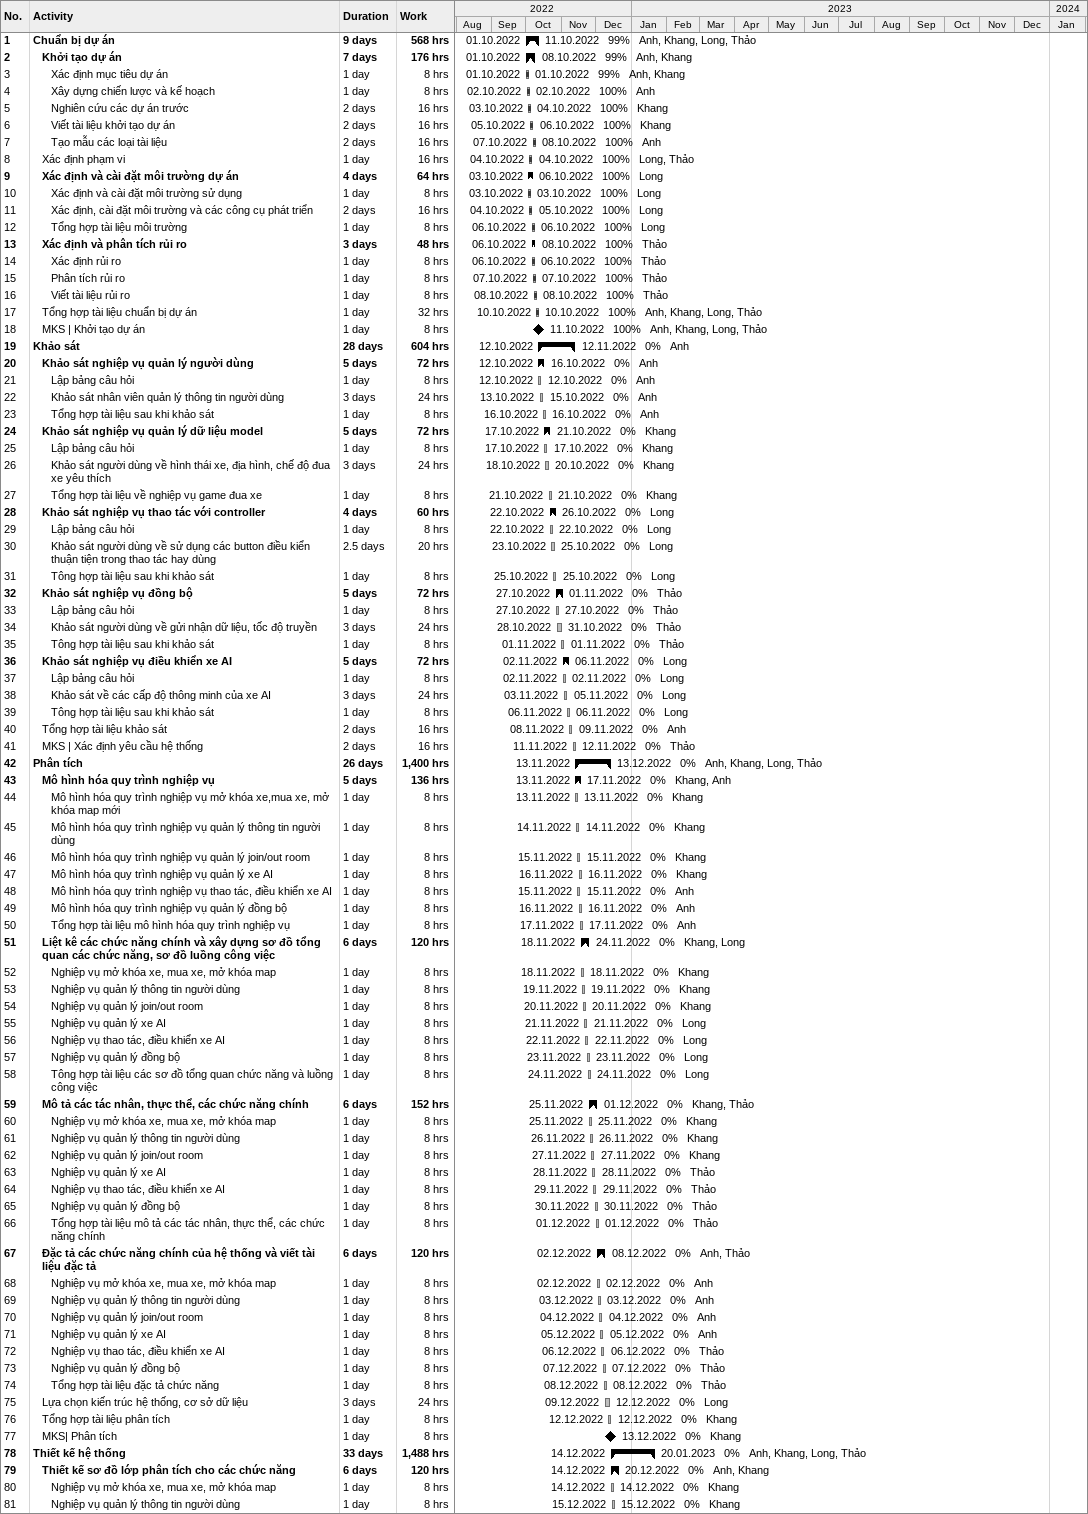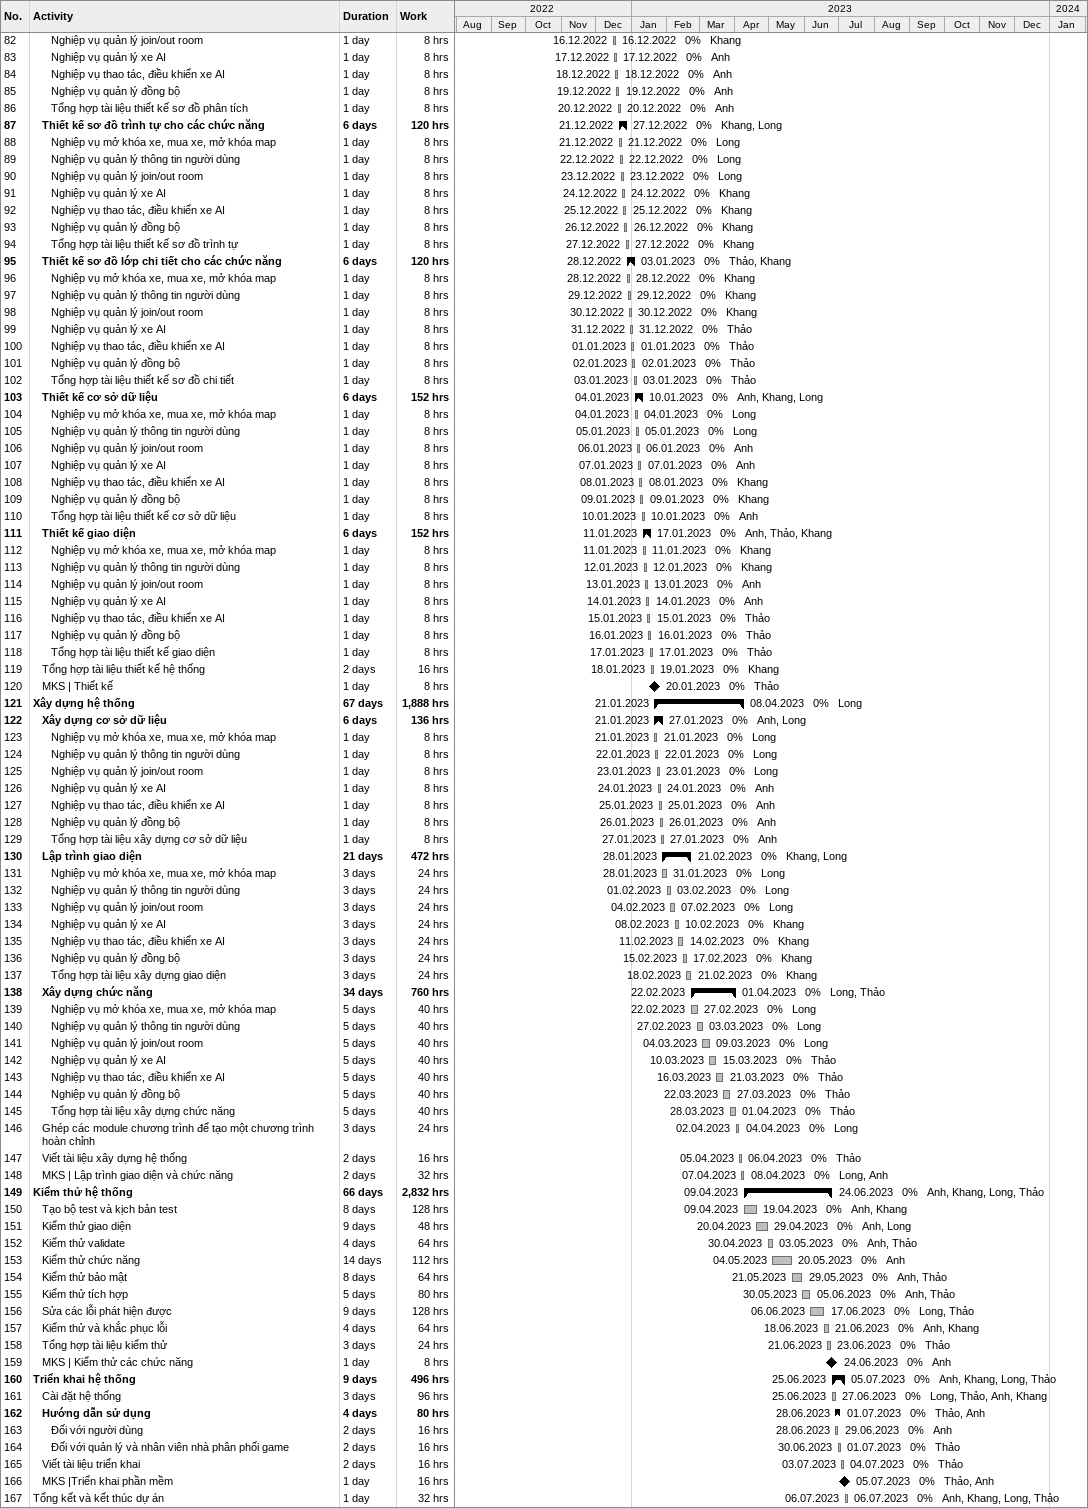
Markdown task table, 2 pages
| ID | Level | Task | Duration | Start | Finish | Resources | % complete | Work (h) |
|---|---|---|---|---|---|---|---|---|
| 1 | 1 | **Chuẩn bị dự án** | 9d | 2022-10-01 | 2022-10-11 | Anh, Khang, Long, Thảo | 99 | 568 |
| 2 | 2 | **Khởi tạo dự án** | 7d | 2022-10-01 | 2022-10-08 | Anh, Khang | 99 | 176 |
| 3 | 3 | Xác định mục tiêu dự án | 1d | 2022-10-01 | 2022-10-01 | Anh, Khang | 99 | 8 |
| 4 | 3 | Xây dựng chiến lược và kế hoạch | 1d | 2022-10-02 | 2022-10-02 | Anh | 100 | 8 |
| 5 | 3 | Nghiên cứu các dự án trước | 2d | 2022-10-03 | 2022-10-04 | Khang | 100 | 16 |
| 6 | 3 | Viết tài liệu khởi tạo dự án | 2d | 2022-10-05 | 2022-10-06 | Khang | 100 | 16 |
| 7 | 3 | Tạo mẫu các loại tài liệu | 2d | 2022-10-07 | 2022-10-08 | Anh | 100 | 16 |
| 8 | 2 | Xác định phạm vi | 1d | 2022-10-04 | 2022-10-04 | Long, Thảo | 100 | 16 |
| 9 | 2 | **Xác định và cài đặt môi trường dự án** | 4d | 2022-10-03 | 2022-10-06 | Long | 100 | 64 |
| 10 | 3 | Xác định và cài đặt môi trường sử dụng | 1d | 2022-10-03 | 2022-10-03 | Long | 100 | 8 |
| 11 | 3 | Xác định, cài đặt môi trường và các công cụ phát triển | 2d | 2022-10-04 | 2022-10-05 | Long | 100 | 16 |
| 12 | 3 | Tổng hợp tài liệu môi trường | 1d | 2022-10-06 | 2022-10-06 | Long | 100 | 8 |
| 13 | 2 | **Xác định và phân tích rủi ro** | 3d | 2022-10-06 | 2022-10-08 | Thảo | 100 | 48 |
| 14 | 3 | Xác định rủi ro | 1d | 2022-10-06 | 2022-10-06 | Thảo | 100 | 8 |
| 15 | 3 | Phân tích rủi ro | 1d | 2022-10-07 | 2022-10-07 | Thảo | 100 | 8 |
| 16 | 3 | Viết tài liệu rủi ro | 1d | 2022-10-08 | 2022-10-08 | Thảo | 100 | 8 |
| 17 | 2 | Tổng hợp tài liệu chuẩn bị dự án | 1d | 2022-10-10 | 2022-10-10 | Anh, Khang, Long, Thảo | 100 | 32 |
| 18 | 2 | MKS \| Khởi tạo dự án | 1d | 2022-10-11 | 2022-10-11 | Anh, Khang, Long, Thảo | 100 | 8 |
| 19 | 1 | **Khảo sát** | 28d | 2022-10-12 | 2022-11-12 | Anh | 0 | 604 |
| 20 | 2 | **Khảo sát nghiệp vụ quản lý người dùng** | 5d | 2022-10-12 | 2022-10-16 | Anh | 0 | 72 |
| 21 | 3 | Lập bảng câu hỏi | 1d | 2022-10-12 | 2022-10-12 | Anh | 0 | 8 |
| 22 | 3 | Khảo sát nhân viên quản lý thông tin người dùng | 3d | 2022-10-13 | 2022-10-15 | Anh | 0 | 24 |
| 23 | 3 | Tổng hợp tài liệu sau khi khảo sát | 1d | 2022-10-16 | 2022-10-16 | Anh | 0 | 8 |
| 24 | 2 | **Khảo sát nghiệp vụ quản lý dữ liệu model** | 5d | 2022-10-17 | 2022-10-21 | Khang | 0 | 72 |
| 25 | 3 | Lập bảng câu hỏi | 1d | 2022-10-17 | 2022-10-17 | Khang | 0 | 8 |
| 26 | 3 | Khảo sát người dùng về hình thái xe, địa hình, chế độ đua xe yêu thích | 3d | 2022-10-18 | 2022-10-20 | Khang | 0 | 24 |
| 27 | 3 | Tổng hợp tài liệu về nghiệp vụ game đua xe | 1d | 2022-10-21 | 2022-10-21 | Khang | 0 | 8 |
| 28 | 2 | **Khảo sát nghiệp vụ thao tác với controller** | 4d | 2022-10-22 | 2022-10-26 | Long | 0 | 60 |
| 29 | 3 | Lập bảng câu hỏi | 1d | 2022-10-22 | 2022-10-22 | Long | 0 | 8 |
| 30 | 3 | Khảo sát người dùng về sử dụng các button điều kiển thuận tiện trong thao tác hay dùng | 2.5d | 2022-10-23 | 2022-10-25 | Long | 0 | 20 |
| 31 | 3 | Tông hợp tài liệu sau khi khảo sát | 1d | 2022-10-25 | 2022-10-25 | Long | 0 | 8 |
| 32 | 2 | **Khảo sát nghiệp vụ đồng bộ** | 5d | 2022-10-27 | 2022-11-01 | Thảo | 0 | 72 |
| 33 | 3 | Lập bảng câu hỏi | 1d | 2022-10-27 | 2022-10-27 | Thảo | 0 | 8 |
| 34 | 3 | Khảo sát người dùng về gửi nhận dữ liệu, tốc độ truyền | 3d | 2022-10-28 | 2022-10-31 | Thảo | 0 | 24 |
| 35 | 3 | Tông hợp tài liệu sau khi khảo sát | 1d | 2022-11-01 | 2022-11-01 | Thảo | 0 | 8 |
| 36 | 2 | **Khảo sát nghiệp vụ điều khiển xe AI** | 5d | 2022-11-02 | 2022-11-06 | Long | 0 | 72 |
| 37 | 3 | Lập bảng câu hỏi | 1d | 2022-11-02 | 2022-11-02 | Long | 0 | 8 |
| 38 | 3 | Khảo sát về các cấp độ thông minh của xe AI | 3d | 2022-11-03 | 2022-11-05 | Long | 0 | 24 |
| 39 | 3 | Tông hợp tài liệu sau khi khảo sát | 1d | 2022-11-06 | 2022-11-06 | Long | 0 | 8 |
| 40 | 2 | Tổng hợp tài liệu khảo sát | 2d | 2022-11-08 | 2022-11-09 | Anh | 0 | 16 |
| 41 | 2 | MKS \| Xác định yêu cầu hệ thống | 2d | 2022-11-11 | 2022-11-12 | Thảo | 0 | 16 |
| 42 | 1 | **Phân tích** | 26d | 2022-11-13 | 2022-12-13 | Anh, Khang, Long, Thảo | 0 | 1400 |
| 43 | 2 | **Mô hình hóa quy trình nghiệp vụ** | 5d | 2022-11-13 | 2022-11-17 | Khang, Anh | 0 | 136 |
| 44 | 3 | Mô hình hóa quy trình nghiệp vụ mở khóa xe,mua xe, mở khóa map mới | 1d | 2022-11-13 | 2022-11-13 | Khang | 0 | 8 |
| 45 | 3 | Mô hình hóa quy trình nghiệp vụ quản lý thông tin người dùng | 1d | 2022-11-14 | 2022-11-14 | Khang | 0 | 8 |
| 46 | 3 | Mô hình hóa quy trình nghiệp vụ quản lý join/out room | 1d | 2022-11-15 | 2022-11-15 | Khang | 0 | 8 |
| 47 | 3 | Mô hình hóa quy trình nghiệp vụ quản lý xe AI | 1d | 2022-11-16 | 2022-11-16 | Khang | 0 | 8 |
| 48 | 3 | Mô hình hóa quy trình nghiệp vụ thao tác, điều khiển xe AI | 1d | 2022-11-15 | 2022-11-15 | Anh | 0 | 8 |
| 49 | 3 | Mô hình hóa quy trình nghiệp vụ quản lý đồng bộ | 1d | 2022-11-16 | 2022-11-16 | Anh | 0 | 8 |
| 50 | 3 | Tổng hợp tài liệu mô hình hóa quy trình nghiệp vụ | 1d | 2022-11-17 | 2022-11-17 | Anh | 0 | 8 |
| 51 | 2 | **Liệt kê các chức năng chính và xây dựng sơ đồ tổng quan các chức năng, sơ đồ luồng công việc** | 6d | 2022-11-18 | 2022-11-24 | Khang, Long | 0 | 120 |
| 52 | 3 | Nghiệp vụ mở khóa xe, mua xe, mở khóa map | 1d | 2022-11-18 | 2022-11-18 | Khang | 0 | 8 |
| 53 | 3 | Nghiệp vụ quản lý thông tin người dùng | 1d | 2022-11-19 | 2022-11-19 | Khang | 0 | 8 |
| 54 | 3 | Nghiệp vụ quản lý join/out room | 1d | 2022-11-20 | 2022-11-20 | Khang | 0 | 8 |
| 55 | 3 | Nghiệp vụ quản lý xe AI | 1d | 2022-11-21 | 2022-11-21 | Long | 0 | 8 |
| 56 | 3 | Nghiệp vụ thao tác, điều khiển xe AI | 1d | 2022-11-22 | 2022-11-22 | Long | 0 | 8 |
| 57 | 3 | Nghiệp vụ quản lý đồng bộ | 1d | 2022-11-23 | 2022-11-23 | Long | 0 | 8 |
| 58 | 3 | Tông hợp tài liệu các sơ đồ tổng quan chức năng và luồng công việc | 1d | 2022-11-24 | 2022-11-24 | Long | 0 | 8 |
| 59 | 2 | **Mô tả các tác nhân, thực thể, các chức năng chính** | 6d | 2022-11-25 | 2022-12-01 | Khang, Thảo | 0 | 152 |
| 60 | 3 | Nghiệp vụ mở khóa xe, mua xe, mở khóa map | 1d | 2022-11-25 | 2022-11-25 | Khang | 0 | 8 |
| 61 | 3 | Nghiệp vụ quản lý thông tin người dùng | 1d | 2022-11-26 | 2022-11-26 | Khang | 0 | 8 |
| 62 | 3 | Nghiệp vụ quản lý join/out room | 1d | 2022-11-27 | 2022-11-27 | Khang | 0 | 8 |
| 63 | 3 | Nghiệp vụ quản lý xe AI | 1d | 2022-11-28 | 2022-11-28 | Thảo | 0 | 8 |
| 64 | 3 | Nghiệp vụ thao tác, điều khiển xe AI | 1d | 2022-11-29 | 2022-11-29 | Thảo | 0 | 8 |
| 65 | 3 | Nghiệp vụ quản lý đồng bộ | 1d | 2022-11-30 | 2022-11-30 | Thảo | 0 | 8 |
| 66 | 3 | Tổng hợp tài liệu mô tả các tác nhân, thực thể, các chức năng chính | 1d | 2022-12-01 | 2022-12-01 | Thảo | 0 | 8 |
| 67 | 2 | **Đặc tả các chức năng chính của hệ thống và viết tài liệu đặc tả** | 6d | 2022-12-02 | 2022-12-08 | Anh, Thảo | 0 | 120 |
| 68 | 3 | Nghiệp vụ mở khóa xe, mua xe, mở khóa map | 1d | 2022-12-02 | 2022-12-02 | Anh | 0 | 8 |
| 69 | 3 | Nghiệp vụ quản lý thông tin người dùng | 1d | 2022-12-03 | 2022-12-03 | Anh | 0 | 8 |
| 70 | 3 | Nghiệp vụ quản lý join/out room | 1d | 2022-12-04 | 2022-12-04 | Anh | 0 | 8 |
| 71 | 3 | Nghiệp vụ quản lý xe AI | 1d | 2022-12-05 | 2022-12-05 | Anh | 0 | 8 |
| 72 | 3 | Nghiệp vụ thao tác, điều khiển xe AI | 1d | 2022-12-06 | 2022-12-06 | Thảo | 0 | 8 |
| 73 | 3 | Nghiệp vụ quản lý đồng bộ | 1d | 2022-12-07 | 2022-12-07 | Thảo | 0 | 8 |
| 74 | 3 | Tổng hợp tài liệu đặc tả chức năng | 1d | 2022-12-08 | 2022-12-08 | Thảo | 0 | 8 |
| 75 | 2 | Lựa chọn kiến trúc hệ thống, cơ sở dữ liệu | 3d | 2022-12-09 | 2022-12-12 | Long | 0 | 24 |
| 76 | 2 | Tổng hợp tài liệu phân tích | 1d | 2022-12-12 | 2022-12-12 | Khang | 0 | 8 |
| 77 | 2 | MKS\| Phân tích | 1d | 2022-12-13 | 2022-12-13 | Khang | 0 | 8 |
| 78 | 1 | **Thiết kế hệ thống** | 33d | 2022-12-14 | 2023-01-20 | Anh, Khang, Long, Thảo | 0 | 1488 |
| 79 | 2 | **Thiết kế sơ đồ lớp phân tích cho các chức năng** | 6d | 2022-12-14 | 2022-12-20 | Anh, Khang | 0 | 120 |
| 80 | 3 | Nghiệp vụ mở khóa xe, mua xe, mở khóa map | 1d | 2022-12-14 | 2022-12-14 | Khang | 0 | 8 |
| 81 | 3 | Nghiệp vụ quản lý thông tin người dùng | 1d | 2022-12-15 | 2022-12-15 | Khang | 0 | 8 |
| 82 | 3 | Nghiệp vụ quản lý join/out room | 1d | 2022-12-16 | 2022-12-16 | Khang | 0 | 8 |
| 83 | 3 | Nghiệp vụ quản lý xe AI | 1d | 2022-12-17 | 2022-12-17 | Anh | 0 | 8 |
| 84 | 3 | Nghiệp vụ thao tác, điều khiển xe AI | 1d | 2022-12-18 | 2022-12-18 | Anh | 0 | 8 |
| 85 | 3 | Nghiệp vụ quản lý đồng bộ | 1d | 2022-12-19 | 2022-12-19 | Anh | 0 | 8 |
| 86 | 3 | Tổng hợp tài liệu thiết kế sơ đồ phân tích | 1d | 2022-12-20 | 2022-12-20 | Anh | 0 | 8 |
| 87 | 2 | **Thiết kế sơ đồ trình tự cho các chức năng** | 6d | 2022-12-21 | 2022-12-27 | Khang, Long | 0 | 120 |
| 88 | 3 | Nghiệp vụ mở khóa xe, mua xe, mở khóa map | 1d | 2022-12-21 | 2022-12-21 | Long | 0 | 8 |
| 89 | 3 | Nghiệp vụ quản lý thông tin người dùng | 1d | 2022-12-22 | 2022-12-22 | Long | 0 | 8 |
| 90 | 3 | Nghiệp vụ quản lý join/out room | 1d | 2022-12-23 | 2022-12-23 | Long | 0 | 8 |
| 91 | 3 | Nghiệp vụ quản lý xe AI | 1d | 2022-12-24 | 2022-12-24 | Khang | 0 | 8 |
| 92 | 3 | Nghiệp vụ thao tác, điều khiển xe AI | 1d | 2022-12-25 | 2022-12-25 | Khang | 0 | 8 |
| 93 | 3 | Nghiệp vụ quản lý đồng bộ | 1d | 2022-12-26 | 2022-12-26 | Khang | 0 | 8 |
| 94 | 3 | Tổng hợp tài liệu thiết kế sơ đồ trình tự | 1d | 2022-12-27 | 2022-12-27 | Khang | 0 | 8 |
| 95 | 2 | **Thiết kế sơ đồ lớp chi tiết cho các chức năng** | 6d | 2022-12-28 | 2023-01-03 | Thảo, Khang | 0 | 120 |
| 96 | 3 | Nghiệp vụ mở khóa xe, mua xe, mở khóa map | 1d | 2022-12-28 | 2022-12-28 | Khang | 0 | 8 |
| 97 | 3 | Nghiệp vụ quản lý thông tin người dùng | 1d | 2022-12-29 | 2022-12-29 | Khang | 0 | 8 |
| 98 | 3 | Nghiệp vụ quản lý join/out room | 1d | 2022-12-30 | 2022-12-30 | Khang | 0 | 8 |
| 99 | 3 | Nghiệp vụ quản lý xe AI | 1d | 2022-12-31 | 2022-12-31 | Thảo | 0 | 8 |
| 100 | 3 | Nghiệp vụ thao tác, điều khiển xe AI | 1d | 2023-01-01 | 2023-01-01 | Thảo | 0 | 8 |
| 101 | 3 | Nghiệp vụ quản lý đồng bộ | 1d | 2023-01-02 | 2023-01-02 | Thảo | 0 | 8 |
| 102 | 3 | Tổng hợp tài liệu thiết kế sơ đồ chi tiết | 1d | 2023-01-03 | 2023-01-03 | Thảo | 0 | 8 |
| 103 | 2 | **Thiết kế cơ sở dữ liệu** | 6d | 2023-01-04 | 2023-01-10 | Anh, Khang, Long | 0 | 152 |
| 104 | 3 | Nghiệp vụ mở khóa xe, mua xe, mở khóa map | 1d | 2023-01-04 | 2023-01-04 | Long | 0 | 8 |
| 105 | 3 | Nghiệp vụ quản lý thông tin người dùng | 1d | 2023-01-05 | 2023-01-05 | Long | 0 | 8 |
| 106 | 3 | Nghiệp vụ quản lý join/out room | 1d | 2023-01-06 | 2023-01-06 | Anh | 0 | 8 |
| 107 | 3 | Nghiệp vụ quản lý xe AI | 1d | 2023-01-07 | 2023-01-07 | Anh | 0 | 8 |
| 108 | 3 | Nghiệp vụ thao tác, điều khiển xe AI | 1d | 2023-01-08 | 2023-01-08 | Khang | 0 | 8 |
| 109 | 3 | Nghiệp vụ quản lý đồng bộ | 1d | 2023-01-09 | 2023-01-09 | Khang | 0 | 8 |
| 110 | 3 | Tổng hợp tài liệu thiết kế cơ sở dữ liệu | 1d | 2023-01-10 | 2023-01-10 | Anh | 0 | 8 |
| 111 | 2 | **Thiết kế giao diện** | 6d | 2023-01-11 | 2023-01-17 | Anh, Thảo, Khang | 0 | 152 |
| 112 | 3 | Nghiệp vụ mở khóa xe, mua xe, mở khóa map | 1d | 2023-01-11 | 2023-01-11 | Khang | 0 | 8 |
| 113 | 3 | Nghiệp vụ quản lý thông tin người dùng | 1d | 2023-01-12 | 2023-01-12 | Khang | 0 | 8 |
| 114 | 3 | Nghiệp vụ quản lý join/out room | 1d | 2023-01-13 | 2023-01-13 | Anh | 0 | 8 |
| 115 | 3 | Nghiệp vụ quản lý xe AI | 1d | 2023-01-14 | 2023-01-14 | Anh | 0 | 8 |
| 116 | 3 | Nghiệp vụ thao tác, điều khiển xe AI | 1d | 2023-01-15 | 2023-01-15 | Thảo | 0 | 8 |
| 117 | 3 | Nghiệp vụ quản lý đồng bộ | 1d | 2023-01-16 | 2023-01-16 | Thảo | 0 | 8 |
| 118 | 3 | Tổng hợp tài liệu thiết kế giao diện | 1d | 2023-01-17 | 2023-01-17 | Thảo | 0 | 8 |
| 119 | 2 | Tổng hợp tài liệu thiết kế hệ thống | 2d | 2023-01-18 | 2023-01-19 | Khang | 0 | 16 |
| 120 | 2 | MKS \| Thiết kế | 1d | 2023-01-20 | 2023-01-20 | Thảo | 0 | 8 |
| 121 | 1 | **Xây dựng hệ thống** | 67d | 2023-01-21 | 2023-04-08 | Long | 0 | 1888 |
| 122 | 2 | **Xây dựng cơ sở dữ liệu** | 6d | 2023-01-21 | 2023-01-27 | Anh, Long | 0 | 136 |
| 123 | 3 | Nghiệp vụ mở khóa xe, mua xe, mở khóa map | 1d | 2023-01-21 | 2023-01-21 | Long | 0 | 8 |
| 124 | 3 | Nghiệp vụ quản lý thông tin người dùng | 1d | 2023-01-22 | 2023-01-22 | Long | 0 | 8 |
| 125 | 3 | Nghiệp vụ quản lý join/out room | 1d | 2023-01-23 | 2023-01-23 | Long | 0 | 8 |
| 126 | 3 | Nghiệp vụ quản lý xe AI | 1d | 2023-01-24 | 2023-01-24 | Anh | 0 | 8 |
| 127 | 3 | Nghiệp vụ thao tác, điều khiển xe AI | 1d | 2023-01-25 | 2023-01-25 | Anh | 0 | 8 |
| 128 | 3 | Nghiệp vụ quản lý đồng bộ | 1d | 2023-01-26 | 2023-01-26 | Anh | 0 | 8 |
| 129 | 3 | Tổng hợp tài liệu xây dựng cơ sở dữ liệu | 1d | 2023-01-27 | 2023-01-27 | Anh | 0 | 8 |
| 130 | 2 | **Lập trình giao diện** | 21d | 2023-01-28 | 2023-02-21 | Khang, Long | 0 | 472 |
| 131 | 3 | Nghiệp vụ mở khóa xe, mua xe, mở khóa map | 3d | 2023-01-28 | 2023-01-31 | Long | 0 | 24 |
| 132 | 3 | Nghiệp vụ quản lý thông tin người dùng | 3d | 2023-02-01 | 2023-02-03 | Long | 0 | 24 |
| 133 | 3 | Nghiệp vụ quản lý join/out room | 3d | 2023-02-04 | 2023-02-07 | Long | 0 | 24 |
| 134 | 3 | Nghiệp vụ quản lý xe AI | 3d | 2023-02-08 | 2023-02-10 | Khang | 0 | 24 |
| 135 | 3 | Nghiệp vụ thao tác, điều khiển xe AI | 3d | 2023-02-11 | 2023-02-14 | Khang | 0 | 24 |
| 136 | 3 | Nghiệp vụ quản lý đồng bộ | 3d | 2023-02-15 | 2023-02-17 | Khang | 0 | 24 |
| 137 | 3 | Tổng hợp tài liệu xây dựng giao diện | 3d | 2023-02-18 | 2023-02-21 | Khang | 0 | 24 |
| 138 | 2 | **Xây dựng chức năng** | 34d | 2023-02-22 | 2023-04-01 | Long, Thảo | 0 | 760 |
| 139 | 3 | Nghiệp vụ mở khóa xe, mua xe, mở khóa map | 5d | 2023-02-22 | 2023-02-27 | Long | 0 | 40 |
| 140 | 3 | Nghiệp vụ quản lý thông tin người dùng | 5d | 2023-02-27 | 2023-03-03 | Long | 0 | 40 |
| 141 | 3 | Nghiệp vụ quản lý join/out room | 5d | 2023-03-04 | 2023-03-09 | Long | 0 | 40 |
| 142 | 3 | Nghiệp vụ quản lý xe AI | 5d | 2023-03-10 | 2023-03-15 | Thảo | 0 | 40 |
| 143 | 3 | Nghiệp vụ thao tác, điều khiển xe AI | 5d | 2023-03-16 | 2023-03-21 | Thảo | 0 | 40 |
| 144 | 3 | Nghiệp vụ quản lý đồng bộ | 5d | 2023-03-22 | 2023-03-27 | Thảo | 0 | 40 |
| 145 | 3 | Tổng hợp tài liệu xây dựng chức năng | 5d | 2023-03-28 | 2023-04-01 | Thảo | 0 | 40 |
| 146 | 2 | Ghép các module chương trình để tạo một chương trình hoàn chỉnh | 3d | 2023-04-02 | 2023-04-04 | Long | 0 | 24 |
| 147 | 2 | Viết tài liệu xây dựng hệ thống | 2d | 2023-04-05 | 2023-04-06 | Thảo | 0 | 16 |
| 148 | 2 | MKS \| Lập trình giao diện và chức năng | 2d | 2023-04-07 | 2023-04-08 | Long, Anh | 0 | 32 |
| 149 | 1 | **Kiểm thử hệ thống** | 66d | 2023-04-09 | 2023-06-24 | Anh, Khang, Long, Thảo | 0 | 2832 |
| 150 | 2 | Tạo bộ test và kịch bản test | 8d | 2023-04-09 | 2023-04-19 | Anh, Khang | 0 | 128 |
| 151 | 2 | Kiểm thử giao diện | 9d | 2023-04-20 | 2023-04-29 | Anh, Long | 0 | 48 |
| 152 | 2 | Kiểm thử validate | 4d | 2023-04-30 | 2023-05-03 | Anh, Thảo | 0 | 64 |
| 153 | 2 | Kiểm thử chức năng | 14d | 2023-05-04 | 2023-05-20 | Anh | 0 | 112 |
| 154 | 2 | Kiểm thử bảo mật | 8d | 2023-05-21 | 2023-05-29 | Anh, Thảo | 0 | 64 |
| 155 | 2 | Kiểm thử tích hợp | 5d | 2023-05-30 | 2023-06-05 | Anh, Thảo | 0 | 80 |
| 156 | 2 | Sửa các lỗi phát hiện được | 9d | 2023-06-06 | 2023-06-17 | Long, Thảo | 0 | 128 |
| 157 | 2 | Kiểm thử và khắc phục lỗi | 4d | 2023-06-18 | 2023-06-21 | Anh, Khang | 0 | 64 |
| 158 | 2 | Tổng hợp tài liệu kiểm thử | 3d | 2023-06-21 | 2023-06-23 | Thảo | 0 | 24 |
| 159 | 2 | MKS \| Kiểm thử các chức năng | 1d | 2023-06-24 | 2023-06-24 | Anh | 0 | 8 |
| 160 | 1 | **Triển khai hệ thống** | 9d | 2023-06-25 | 2023-07-05 | Anh, Khang, Long, Thảo | 0 | 496 |
| 161 | 2 | Cài đặt hệ thống | 3d | 2023-06-25 | 2023-06-27 | Long, Thảo, Anh, Khang | 0 | 96 |
| 162 | 2 | **Hướng dẫn sử dụng** | 4d | 2023-06-28 | 2023-07-01 | Thảo, Anh | 0 | 80 |
| 163 | 3 | Đối với người dùng | 2d | 2023-06-28 | 2023-06-29 | Anh | 0 | 16 |
| 164 | 3 | Đối với quản lý và nhân viên nhà phân phối game | 2d | 2023-06-30 | 2023-07-01 | Thảo | 0 | 16 |
| 165 | 2 | Viết tài liệu triển khai | 2d | 2023-07-03 | 2023-07-04 | Thảo | 0 | 16 |
| 166 | 2 | MKS \|Triển khai phần mềm | 1d | 2023-07-05 | 2023-07-05 | Thảo, Anh | 0 | 16 |
| 167 | 1 | Tổng kết và kết thúc dự án | 1d | 2023-07-06 | 2023-07-06 | Anh, Khang, Long, Thảo | 0 | 32 |
